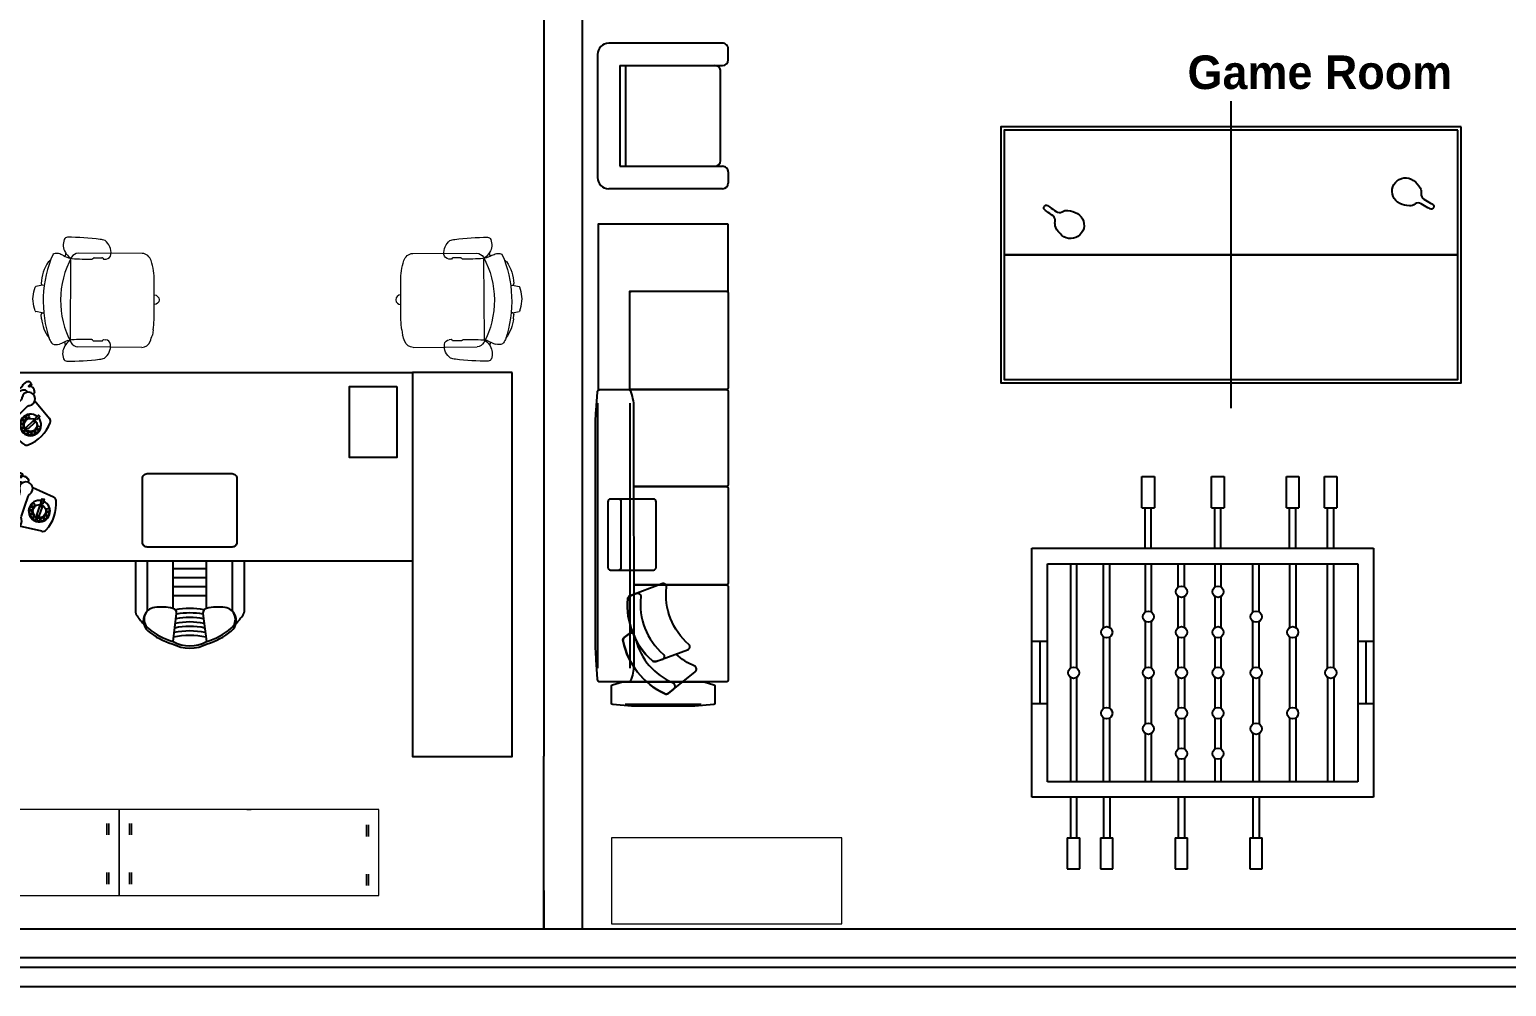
# Model space of a CAD drawing. Header units: inches. Extents: x 482566 to 494966, y -26460 to -22226.
# Drawn here: x 485880.3 to 486226.7, y -26320 to -26095.6 of the extents above; entities that cross this region are included whole.
import ezdxf

# ---------------------------------------------------------------- set-up
doc = ezdxf.new("R2010")
doc.units = ezdxf.units.IN
doc.header["$LTSCALE"] = 15
doc.header["$MEASUREMENT"] = 0
doc.linetypes.add('TRATTEGGIATA2', pattern=[9.525, 6.35, -3.175])
for name, color, linetype in [('_new', 212, 'Continuous'), ('A-DIMENSION', 4, 'Continuous'), ('A-GLASS', 4, 'Continuous'), ('cad-block.com', 250, 'Continuous'), ('furniture', 4, 'Continuous'), ('I-FURN', 4, 'Continuous'), ('I-WALL-IN', 3, 'Continuous'), ('pillow', 250, 'Continuous')]:
    doc.layers.add(name, color=color, linetype=linetype)
doc.layers.add('A-furniture', color=50, linetype='Continuous', lineweight=9)
doc.layers.add('I-ANNO-TEXT', color=7, linetype='Continuous', lineweight=18)
doc.styles.add('MICRO', font='')
doc.styles.get('MICRO').set_extended_font_data('MicrogrammaSSi', bold=True)

# ---------------------------------------------------------------- blocks, each defined once
blk = doc.blocks.new('A$C756F409C')
at = {"layer": 'A-furniture'}
blk.add_lwpolyline([(0, -0.448), (1.2, -0.448), (1.2, 0), (0, 0)], close=True, dxfattribs=at)
blk = doc.blocks.new('A$C1E12587C')
at = {"layer": 'A-furniture'}
for points in [[(-1.352, 0), (-2.704, 0), (-2.704, -0.448), (-1.352, -0.448)], [(0, 0), (-1.352, 0), (-1.352, -0.448), (0, -0.448)]]:
    blk.add_lwpolyline(points, close=True, dxfattribs=at)
at = {"layer": 'A-furniture', "extrusion": (-1, 1.22461e-16, 2.22045e-16)}
for centre in [(0.082, 0.03, 2.6505), (0.0893, 0.03, 1.2985), (0.338, 0.03, 2.6505), (0.3453, 0.03, 1.2985)]:
    blk.add_circle(centre, 0.03, dxfattribs=at)
at = {"layer": 'A-furniture', "extrusion": (1, -1.22461e-16, 2.22045e-16)}
for centre in [(-0.082, 0.03, -2.6395), (-0.0893, 0.03, -1.2875), (-0.338, 0.03, -2.6395), (-0.3453, 0.03, -1.2875)]:
    blk.add_circle(centre, 0.03, dxfattribs=at)
at = {"layer": 'A-furniture', "extrusion": (-1, -3.67382e-16, 2.22045e-16)}
for centre in [(0.0893, 0.03, 1.4165), (0.082, 0.03, 0.0645), (0.3453, 0.03, 1.4165), (0.338, 0.03, 0.0645)]:
    blk.add_circle(centre, 0.03, dxfattribs=at)
at = {"layer": 'A-furniture', "extrusion": (1, 3.67382e-16, 2.22045e-16)}
for centre in [(-0.0893, 0.03, -1.4055), (-0.082, 0.03, -0.0535), (-0.3453, 0.03, -1.4055), (-0.338, 0.03, -0.0535)]:
    blk.add_circle(centre, 0.03, dxfattribs=at)
at = {"layer": 'A-furniture', "extrusion": (1.22461e-16, -1, 0)}
for radius in [0.0105, 0.0085]:
    blk.add_circle((-2.028, 0.469, 0.448), radius, dxfattribs=at)
blk = doc.blocks.new('A$C6A0E07C9')
at = {"layer": 'A-furniture'}
for p, q in [((-0.2138, 0.2718), (0.1182, 0.2876)), ((-0.0121, 0.2424), (-0.025, 0.2422)), ((-0.0115, 0.2426), (-0.0121, 0.2424)), ((-0.0112, 0.2428), (-0.0115, 0.2426)), ((-0.0079, 0.2484), (-0.0112, 0.2428)), ((0.0377, 0.2515), (-0.0033, 0.2499)), ((0.0418, 0.2505), (0.045, 0.2473)), ((0.045, 0.2473), (0.0464, 0.2461)), ((0.0464, 0.2461), (0.0478, 0.2453)), ((0.0478, 0.2453), (0.0485, 0.2451)), ((0.1585, 0.2497), (0.1792, -0.1667)), ((-0.2691, 0.1773), (-0.2664, 0.2046)), ((0.3146, 0.1213), (0.3056, 0.1197)), ((0.3131, 0.1211), (0.3466, 0.116)), ((0.3152, 0.1516), (0.3188, 0.1294)), ((0.3514, 0.1128), (0.36, 0.0876)), ((0.36, 0.0876), (0.3659, 0.0513)), ((-0.2907, 0.0196), (-0.2893, 0.0294)), ((-0.2883, 0.01), (-0.2907, 0.0196)), ((-0.2893, 0.0294), (-0.2841, 0.0379)), ((-0.2824, 0.002), (-0.2883, 0.01)), ((-0.2841, 0.0379), (-0.2762, 0.0438)), ((-0.2739, -0.003), (-0.2824, 0.002)), ((-0.2762, 0.0438), (-0.2666, 0.0462)), ((0.3636, 0.0146), (0.3576, -0.0113)), ((0.3659, 0.0513), (0.3636, 0.0146)), ((-0.2641, -0.0045), (-0.2739, -0.003)), ((0.3108, -0.0224), (0.3218, -0.0234)), ((0.3197, -0.023), (0.3546, -0.0146)), ((0.3546, -0.0146), (0.3564, -0.0132)), ((0.3564, -0.0132), (0.3576, -0.0113)), ((0.2962, -0.1472), (0.2839, -0.1595)), ((-0.1895, -0.2174), (0.1433, -0.1996)), ((0.0087, -0.176), (-0.0042, -0.1772)), ((0.0094, -0.1763), (0.0087, -0.176)), ((0.0097, -0.1764), (0.0094, -0.1763)), ((0.0135, -0.1816), (0.0097, -0.1764)), ((0.0591, -0.1802), (0.0183, -0.1827)), ((0.0631, -0.1788), (0.066, -0.1753)), ((0.066, -0.1753), (0.0673, -0.174)), ((0.0673, -0.174), (0.0686, -0.173)), ((0.0686, -0.173), (0.0692, -0.1728))]:
    blk.add_line(p, q, dxfattribs=at)
for centre, radius, start, end in [((0.0274, 0.2777), 0.0792, 129.49988, 189.11522), ((0.0065, 0.2825), 0.0635, 94.07923, 117.59377), ((0.2241, -0.8917), 1.2574, 92.35943, 100.17565), ((0.1721, 0.3454), 0.0192, 28.12557, 89.24362), ((0.1209, 0.3234), 0.0749, 330.37939, 24.51295), ((0.5941, -0.0351), 0.8932, 162.12026, 164.43231), ((-0.21, 0.2233), 0.0487, 94.52598, 161.01093), ((-0.0222, 0.2712), 0.0292, 192.00474, 264.44095), ((-0.0038, 0.2437), 0.00623, 84.84548, 131.31741), ((0.0374, 0.2414), 0.0101, 64.52807, 88.63913), ((0.0007, 1.5534), 1.3091, 272.08986, 276.67605), ((0.117, 0.2414), 0.0463, 34.09018, 88.4441), ((0.1493, 0.274), 0.0211, 279.8693, 313.34338), ((-0.2488, 0.0248), 0.4712, 334.59734, 30.97321), ((0.1704, 0.2449), 0.0129, 130.13659, 158.01734), ((0.1866, 0.1808), 0.0779, 100.05254, 108.26721), ((0.1077, 0.3263), 0.0879, 309.67257, 333.02228), ((-1.1254, 2.7931), 2.8487, 297.11573, 298.06946), ((-0.9196, -0.0126), 1.143, 14.09314, 15.00562), ((0.2336, 0.2226), 0.0597, 72.52818, 107.70113), ((0.1951, 0.2221), 0.0806, 25.51985, 45.53867), ((-0.3014, 0.0263), 0.6141, 339.61076, 22.04666), ((0.1276, 0.1249), 0.1894, 8.09249, 40.8276), ((0.1816, 0.1421), 0.4521, 175.52891, 182.09908), ((72.2191, 3.6268), 72.5738, 182.765274, 182.924882), ((0.31, 0.1288), 0.0088, 301.08798, 3.16667), ((0.3467, 0.1108), 0.00513, 22.81842, 91.00758), ((0.0809, -0.0616), 0.3414, 182.48103, 200.75528), ((0.1162, -0.0378), 0.2107, 328.69616, 1.80788), ((0.3177, -0.0315), 0.00903, 2.12372, 63.37094), ((-0.1856, -0.1603), 0.0572, 202.88209, 266.11689), ((0.0516, -0.2073), 0.0792, 176.57822, 236.19355), ((0.0015, -0.2058), 0.0292, 101.25248, 173.68869), ((0.0171, -0.1766), 0.00623, 234.37601, 280.84795), ((0.0579, -0.1702), 0.0101, 277.0543, 301.16536), ((0.1515, -1.4793), 1.3091, 89.01739, 93.60357), ((0.138, -0.155), 0.0449, 276.79393, 330.15211), ((0.1724, -0.1915), 0.0211, 52.35005, 85.82413), ((0.197, -0.1553), 0.0211, 212.66016, 229.03524), ((0.1633, -0.2919), 0.1223, 63.05477, 80.63565), ((0.1362, -0.2476), 0.0879, 32.67116, 56.02087), ((-0.9196, -0.0126), 1.143, 350.69637, 351.61264), ((0.1491, -0.2435), 0.0749, 341.18048, 35.31404), ((0.3239, 0.0551), 0.2601, 246.15386, 250.81737), ((0.249, -0.1528), 0.0392, 254.29981, 275.99109), ((0.2537, -0.1401), 0.0518, 269.3553, 293.37881), ((0.0312, -0.2142), 0.0635, 248.09967, 271.6142), ((0.1312, 0.9758), 1.2574, 265.51777, 273.33401), ((0.2022, -0.2604), 0.0192, 276.44982, 337.56787)]:
    blk.add_arc(centre, radius, start, end, dxfattribs=at)
blk = doc.blocks.new('A$C129F564C')
at = {"layer": 'furniture'}
for p, q in [((0.8878, 1.0214), (0.8732, 1.1399)), ((1.0145, 1.1399), (0.9998, 1.0214)), ((0.7138, 0.8), (0.7138, 1.0154)), ((0.7638, 0.8), (0.7638, 1.0108)), ((1.1238, 0.8), (1.1238, 1.0108)), ((1.1738, 0.8), (1.1738, 1.0154)), ((0.8732, 0.9997), (0.8732, 0.8)), ((1.0145, 0.9444), (0.8732, 0.9444)), ((1.0145, 0.9997), (1.0145, 0.8)), ((1.0145, 0.9063), (0.8732, 0.9063)), ((1.0145, 0.8683), (0.8732, 0.8683)), ((1.0145, 0.8303), (0.8732, 0.8303)), ((1.5709, 0.6727), (1.6649, 0.6505)), ((1.711, 0.6397), (1.7134, 0.6391)), ((1.6793, 0.5244), (1.6976, 0.5784)), ((1.7309, 0.5871), (1.7217, 0.5902)), ((1.6094, 0.4871), (1.5213, 0.5268)), ((1.6548, 0.4666), (1.6526, 0.4676)), ((1.7004, 0.4972), (1.6911, 0.5003)), ((1.6472, 0.3032), (1.7218, 0.2417)), ((1.5997, 0.1197), (1.5383, 0.1942)), ((1.7583, 0.2116), (1.7602, 0.2101)), ((1.6789, 0.1223), (1.7192, 0.1626)), ((1.753, 0.1557), (1.7461, 0.1626)), ((1.6314, 0.0812), (1.6298, 0.0831)), ((1.6858, 0.0885), (1.6789, 0.0954))]:
    blk.add_line(p, q, dxfattribs=at)
for points in [[(1.1198, 1.083, 0.106121), (1.0145, 1.1399, 0.249834), (0.8732, 1.1399, 0.106121), (0.7678, 1.083)], [(0.7481, 1.0644, 0.042822), (0.7173, 1.0266)], [(1.1703, 1.0266, 0.042822), (1.1396, 1.0644, 0.249834)]]:
    blk.add_lwpolyline(points, format="xyb", dxfattribs=at)
for points in [[(0, 0), (0, 0.8), (1.8, 0.8), (1.8, 0)], [(1.5827, 0.6082), (1.5925, 0.6049), (1.5794, 0.5664), (1.5697, 0.5697)], [(1.5679, 0.5572), (1.5753, 0.5546), (1.5686, 0.5347), (1.5611, 0.5372)], [(0.0667, 0.0598), (0.0667, 0.3598), (0.2667, 0.3598), (0.2667, 0.0598)], [(1.5935, 0.2009), (1.5991, 0.1953), (1.5841, 0.1804), (1.5785, 0.186)], [(1.6293, 0.2401), (1.6367, 0.2328), (1.6079, 0.2041), (1.6006, 0.2114)]]:
    blk.add_lwpolyline(points, close=True, dxfattribs=at)
for points in [[(1.1244, 0.4285), (0.7644, 0.4285, -0.414214), (0.7444, 0.4485), (0.7444, 0.7195, -0.414214), (0.7644, 0.7395), (1.1244, 0.7395, -0.414214), (1.1444, 0.7195), (1.1444, 0.4485, -0.414214)], [(1.6572, 0.6088), (1.6429, 0.5668), (1.6287, 0.5249, -0.162278), (1.6214, 0.5153, 2), (1.6646, 0.5007, -0.162278), (1.6647, 0.5127), (1.6789, 0.5546), (1.6932, 0.5965, -0.162278), (1.7004, 0.6061, 2), (1.6573, 0.6208, -0.162278)], [(1.6964, 0.2077), (1.6651, 0.1764), (1.6338, 0.1451, -0.162278), (1.623, 0.1397, 2), (1.6553, 0.1075, -0.162278), (1.6606, 0.1182), (1.6919, 0.1495), (1.7233, 0.1808, -0.162278), (1.734, 0.1862, 2), (1.7018, 0.2185, -0.162278)]]:
    blk.add_lwpolyline(points, format="xyb", close=True, dxfattribs=at)
for points in [[(1.7267, 0.5549), (1.7314, 0.5454), (1.7339, 0.5446), (1.736, 0.5445), (1.7419, 0.5454), (1.744, 0.5453), (1.7457, 0.5441), (1.7474, 0.5449), (1.7495, 0.5449), (1.7528, 0.5466), (1.7549, 0.5465), (1.765, 0.5515), (1.768, 0.554), (1.7714, 0.5557), (1.7714, 0.5578), (1.7705, 0.5595), (1.7689, 0.5607), (1.7664, 0.5616), (1.7655, 0.5633), (1.7634, 0.5633), (1.7618, 0.5646), (1.7525, 0.56), (1.7504, 0.56), (1.7474, 0.5596), (1.7441, 0.5579), (1.7466, 0.5529), (1.7466, 0.5508), (1.7474, 0.5491), (1.7474, 0.547), (1.7474, 0.5449), (1.7507, 0.5382), (1.7532, 0.5373), (1.7553, 0.5373), (1.7578, 0.5364), (1.7595, 0.5352), (1.7603, 0.5335), (1.7637, 0.5352), (1.7662, 0.5343), (1.7679, 0.5351), (1.7691, 0.5368), (1.7704, 0.5385), (1.7755, 0.541), (1.7776, 0.541), (1.7809, 0.5426), (1.783, 0.5426), (1.7851, 0.5426), (1.7872, 0.5426), (1.7889, 0.5434), (1.7914, 0.5426), (1.7931, 0.5413), (1.7956, 0.5404), (1.799, 0.5379), (1.8, 0.5384)], [(1.6284, 0.4648), (1.6282, 0.4642), (1.6285, 0.4641), (1.6263, 0.4576), (1.6266, 0.4575), (1.6262, 0.4561), (1.6265, 0.456), (1.6262, 0.4551), (1.6265, 0.4549), (1.6262, 0.454), (1.6281, 0.4533), (1.6279, 0.4526), (1.6295, 0.4521), (1.6291, 0.4508), (1.6307, 0.4502), (1.6305, 0.4496), (1.6321, 0.449), (1.6319, 0.4484), (1.6329, 0.448), (1.6328, 0.4477), (1.6341, 0.4472), (1.6335, 0.4456), (1.6345, 0.4453), (1.6342, 0.4443), (1.6381, 0.443), (1.638, 0.4426), (1.6422, 0.4412), (1.6424, 0.4415), (1.6459, 0.4403), (1.6462, 0.441), (1.6566, 0.4374), (1.6567, 0.4377), (1.6581, 0.4373), (1.6583, 0.4379), (1.6593, 0.4376), (1.6596, 0.4386), (1.6599, 0.4385), (1.6609, 0.4414), (1.6606, 0.4415), (1.661, 0.4428), (1.6597, 0.4433), (1.6599, 0.4439), (1.659, 0.4443), (1.6591, 0.4446), (1.6581, 0.4449), (1.6575, 0.4433), (1.6569, 0.4435), (1.6563, 0.4419), (1.6557, 0.4421), (1.6553, 0.4411), (1.655, 0.4412), (1.6546, 0.4399), (1.6539, 0.4401), (1.6536, 0.4392), (1.6533, 0.4393), (1.6529, 0.4383), (1.6526, 0.4384), (1.6512, 0.4342), (1.6515, 0.434), (1.6511, 0.4331), (1.6518, 0.4328), (1.6515, 0.4319), (1.6534, 0.4312), (1.6532, 0.4305), (1.6555, 0.4298), (1.6553, 0.4291), (1.6585, 0.428), (1.6584, 0.4277), (1.6597, 0.4272), (1.6595, 0.4266), (1.6657, 0.4245), (1.666, 0.4251), (1.6673, 0.4247), (1.6676, 0.4256), (1.6689, 0.4252), (1.6692, 0.4262), (1.6705, 0.4257), (1.6712, 0.4277), (1.6722, 0.4274), (1.6725, 0.4284), (1.6742, 0.4278), (1.6747, 0.4294), (1.6754, 0.4292), (1.6758, 0.4305), (1.6765, 0.4303), (1.6768, 0.4313), (1.6775, 0.4311), (1.6782, 0.4333), (1.6786, 0.4332), (1.679, 0.4345), (1.6784, 0.4348), (1.679, 0.4367), (1.6793, 0.4366), (1.6798, 0.4379), (1.6804, 0.4377), (1.6818, 0.4416), (1.6824, 0.4414), (1.6839, 0.4457), (1.6835, 0.4458), (1.6842, 0.4477), (1.6839, 0.4478), (1.6851, 0.4514), (1.6848, 0.4516), (1.6852, 0.4529), (1.6849, 0.453), (1.6859, 0.4559), (1.6856, 0.456), (1.6859, 0.457), (1.6856, 0.4571), (1.6859, 0.4581), (1.6856, 0.4582), (1.6873, 0.4631), (1.6876, 0.463), (1.688, 0.4643), (1.6884, 0.4642), (1.689, 0.4662), (1.6893, 0.4661), (1.69, 0.468), (1.6907, 0.4678), (1.6911, 0.4691), (1.6914, 0.469), (1.6919, 0.4703), (1.6935, 0.4698), (1.6942, 0.4717), (1.6961, 0.4711), (1.6964, 0.4717), (1.6974, 0.4714), (1.6975, 0.4717), (1.6984, 0.4714), (1.6987, 0.472), (1.7, 0.4716), (1.7001, 0.4719), (1.7014, 0.4715), (1.702, 0.4731), (1.7026, 0.4729), (1.7029, 0.4739), (1.7039, 0.4735), (1.7043, 0.4745), (1.7046, 0.4744), (1.7051, 0.476), (1.7055, 0.4759), (1.7061, 0.4779), (1.7065, 0.4778), (1.7068, 0.4787), (1.7071, 0.4786), (1.7079, 0.4809), (1.7082, 0.4808), (1.7086, 0.4818), (1.7089, 0.4817), (1.7097, 0.484), (1.71, 0.4839), (1.7104, 0.4852), (1.7111, 0.485), (1.7151, 0.4967), (1.7154, 0.4966), (1.7157, 0.4976), (1.7161, 0.4975), (1.7167, 0.4995), (1.7171, 0.4993), (1.7175, 0.5007), (1.7178, 0.5005), (1.7186, 0.5028), (1.718, 0.5031), (1.7183, 0.504), (1.718, 0.5041), (1.7184, 0.5055), (1.7181, 0.5056), (1.7188, 0.5075), (1.7184, 0.5076), (1.721, 0.5152), (1.72, 0.5155), (1.7203, 0.5165), (1.72, 0.5166), (1.7203, 0.5176), (1.7184, 0.5182), (1.7186, 0.5189), (1.7157, 0.5199), (1.7158, 0.5202), (1.7145, 0.5207)], [(1.735, 0.1287), (1.735, 0.1181), (1.7368, 0.1162), (1.7387, 0.1153), (1.7443, 0.1134), (1.7462, 0.1124), (1.7472, 0.1106), (1.749, 0.1106), (1.7509, 0.1096), (1.7547, 0.1096), (1.7566, 0.1087), (1.7678, 0.1087), (1.7716, 0.1096), (1.7753, 0.1096), (1.7763, 0.1115), (1.7763, 0.1134), (1.7753, 0.1153), (1.7735, 0.1171), (1.7735, 0.119), (1.7716, 0.12), (1.7706, 0.1218), (1.7603, 0.1218), (1.7584, 0.1228), (1.7556, 0.1237), (1.7519, 0.1237), (1.7519, 0.1181), (1.7509, 0.1162), (1.7509, 0.1143), (1.75, 0.1124), (1.749, 0.1106), (1.749, 0.1031), (1.7509, 0.1012), (1.7528, 0.1002), (1.7547, 0.0984), (1.7556, 0.0965), (1.7556, 0.0946), (1.7594, 0.0946), (1.7613, 0.0927), (1.7631, 0.0927), (1.765, 0.0937), (1.7669, 0.0946), (1.7725, 0.0946), (1.7744, 0.0937), (1.7782, 0.0937), (1.78, 0.0927), (1.7819, 0.0918), (1.7838, 0.0909), (1.7857, 0.0909), (1.7875, 0.089), (1.7885, 0.0871), (1.7904, 0.0852), (1.7922, 0.0815), (1.7941, 0.0815), (1.796, 0.0805), (1.8, 0.0805)], [(1.6069, 0.0913), (1.6065, 0.0909), (1.6067, 0.0906), (1.6018, 0.0857), (1.6021, 0.0855), (1.6011, 0.0845), (1.6013, 0.0843), (1.6006, 0.0835), (1.6009, 0.0833), (1.6001, 0.0826), (1.6016, 0.0811), (1.6011, 0.0806), (1.6023, 0.0794), (1.6013, 0.0784), (1.6026, 0.0772), (1.6021, 0.0767), (1.6033, 0.0755), (1.6028, 0.075), (1.6035, 0.0743), (1.6033, 0.074), (1.6043, 0.073), (1.6031, 0.0718), (1.6038, 0.0711), (1.6031, 0.0704), (1.606, 0.0674), (1.6057, 0.0672), (1.6089, 0.064), (1.6092, 0.0643), (1.6118, 0.0616), (1.6123, 0.0621), (1.6201, 0.0542), (1.6204, 0.0545), (1.6214, 0.0535), (1.6219, 0.054), (1.6226, 0.0533), (1.6233, 0.054), (1.6236, 0.0538), (1.6258, 0.056), (1.6255, 0.0562), (1.6265, 0.0572), (1.6255, 0.0582), (1.626, 0.0586), (1.6253, 0.0594), (1.6255, 0.0596), (1.6248, 0.0604), (1.6236, 0.0591), (1.6231, 0.0596), (1.6219, 0.0584), (1.6214, 0.0589), (1.6206, 0.0582), (1.6204, 0.0584), (1.6194, 0.0574), (1.6189, 0.0579), (1.6182, 0.0572), (1.6179, 0.0574), (1.6172, 0.0567), (1.617, 0.0569), (1.6138, 0.0538), (1.614, 0.0535), (1.6133, 0.0528), (1.6138, 0.0523), (1.6131, 0.0516), (1.6145, 0.0501), (1.614, 0.0496), (1.6157, 0.0479), (1.6153, 0.0474), (1.6177, 0.045), (1.6175, 0.0447), (1.6184, 0.0437), (1.6179, 0.0432), (1.6226, 0.0386), (1.6231, 0.0391), (1.624, 0.0381), (1.6248, 0.0389), (1.6258, 0.0379), (1.6265, 0.0386), (1.6275, 0.0376), (1.6289, 0.0391), (1.6297, 0.0384), (1.6304, 0.0391), (1.6316, 0.0379), (1.6328, 0.0391), (1.6333, 0.0386), (1.6343, 0.0396), (1.6348, 0.0391), (1.6355, 0.0398), (1.636, 0.0393), (1.6377, 0.0411), (1.638, 0.0408), (1.6389, 0.0418), (1.6385, 0.0423), (1.6399, 0.0437), (1.6402, 0.0435), (1.6411, 0.0445), (1.6416, 0.044), (1.6446, 0.0469), (1.6451, 0.0464), (1.6482, 0.0496), (1.648, 0.0499), (1.6495, 0.0513), (1.6492, 0.0516), (1.6519, 0.0543), (1.6517, 0.0545), (1.6526, 0.0555), (1.6524, 0.0557), (1.6546, 0.0579), (1.6543, 0.0582), (1.6551, 0.0589), (1.6548, 0.0591), (1.6556, 0.0599), (1.6553, 0.0601), (1.659, 0.0638), (1.6592, 0.0635), (1.6602, 0.0645), (1.6605, 0.0643), (1.6619, 0.0657), (1.6622, 0.0655), (1.6636, 0.067), (1.6641, 0.0665), (1.6651, 0.0674), (1.6653, 0.0672), (1.6663, 0.0682), (1.6675, 0.067), (1.669, 0.0684), (1.6705, 0.067), (1.671, 0.0674), (1.6717, 0.0667), (1.6719, 0.067), (1.6727, 0.0662), (1.6732, 0.0667), (1.6741, 0.0657), (1.6744, 0.066), (1.6754, 0.065), (1.6766, 0.0662), (1.6771, 0.0657), (1.6778, 0.0665), (1.6785, 0.0657), (1.6793, 0.0665), (1.6795, 0.0662), (1.6807, 0.0675), (1.681, 0.0672), (1.6824, 0.0687), (1.6827, 0.0684), (1.6834, 0.0692), (1.6837, 0.0689), (1.6854, 0.0706), (1.6856, 0.0704), (1.6863, 0.0711), (1.6866, 0.0709), (1.6883, 0.0726), (1.6885, 0.0723), (1.6895, 0.0733), (1.69, 0.0728), (1.6988, 0.0816), (1.6991, 0.0814), (1.6998, 0.0821), (1.7, 0.0819), (1.7015, 0.0833), (1.7017, 0.0831), (1.7027, 0.0841), (1.703, 0.0838), (1.7047, 0.0855), (1.7042, 0.086), (1.7049, 0.0868), (1.7047, 0.087), (1.7056, 0.088), (1.7054, 0.0882), (1.7069, 0.0897), (1.7066, 0.0899), (1.7122, 0.0956), (1.7115, 0.0963), (1.7122, 0.097), (1.712, 0.0973), (1.7127, 0.098), (1.7113, 0.0995), (1.7118, 0.0999), (1.7096, 0.1021), (1.7098, 0.1024), (1.7088, 0.1033)]]:
    blk.add_lwpolyline(points, dxfattribs=at)
for centre, radius in [((1.5687, 0.6216), 0.00669), ((1.5848, 0.6236), 0.00669), ((1.5449, 0.5829), 0.00669), ((1.5465, 0.599), 0.00669), ((1.555, 0.6129), 0.00669), ((1.5811, 0.5873), 0.0275), ((1.6002, 0.6184), 0.00669), ((1.6071, 0.5617), 0.00669), ((1.6118, 0.607), 0.00669), ((1.6156, 0.5756), 0.00669), ((1.6173, 0.5917), 0.00669), ((1.5928, 0.2479), 0.00669), ((1.6066, 0.2565), 0.00669), ((1.6227, 0.2584), 0.00669), ((1.638, 0.253), 0.00669), ((1.5842, 0.2341), 0.00669), ((1.6186, 0.2221), 0.0275), ((1.6307, 0.1877), 0.00669), ((1.6444, 0.1963), 0.00669), ((1.6495, 0.2415), 0.00669), ((1.6531, 0.21), 0.00669), ((1.6549, 0.2262), 0.00669)]:
    blk.add_circle(centre, radius, dxfattribs=at)
for centre, radius, start, end in [((0.9531, 0.8661), 0.2953, 106.47361, 128.85679), ((0.9438, 1.0074), 0.1602, 62.31703, 117.68297), ((0.9438, 1.0074), 0.1502, 61.94545, 118.05455), ((0.9345, 0.8661), 0.2953, 51.14321, 73.52639), ((0.8036, 1.0516), 0.057, 128.85679, 224.85125), ((0.8003, 1.045), 0.05, 130.50556, 262.92593), ((0.9438, 1.4287), 0.3145, 257.43996, 282.56004), ((0.9438, 1.4096), 0.3145, 257.89111, 282.10889), ((0.9438, 1.3905), 0.3145, 258.34104, 281.65896), ((1.0873, 1.045), 0.05, 277.07407, 49.49444), ((1.084, 1.0516), 0.057, 315.14875, 51.14321), ((0.7338, 1.0154), 0.02, 145.75596, 180), ((0.8679, 1.019), 0.02, 283.14735, 7.0328), ((0.9438, 1.3715), 0.3145, 258.78977, 281.21023), ((0.9438, 1.3142), 0.3145, 258.82023, 281.17977), ((0.9438, 1.3524), 0.3145, 259.23735, 280.76265), ((0.9438, 1.3333), 0.3145, 259.68381, 280.31619), ((1.0197, 1.019), 0.02, 172.9672, 256.85265), ((1.1538, 1.0154), 0.02, 0, 34.24404), ((0.8217, 1.2171), 0.2235, 262.92593, 283.14735), ((1.066, 1.2171), 0.2235, 256.85265, 277.07407), ((1.671, 0.5573), 0.1615, 137.16899, 185.299), ((1.5811, 0.5873), 0.0455, 257.63692, 247.66343), ((1.5665, 0.6542), 0.019, 76.74964, 137.16899), ((1.7091, 0.6206), 0.019, 11.66718, 76.74964), ((1.5695, 0.5918), 0.1615, 310.80081, 11.66718), ((1.7156, 0.5722), 0.019, 71.234, 161.234), ((1.5291, 0.5441), 0.019, 185.299, 245.71835), ((1.6973, 0.5183), 0.019, 161.234, 251.234), ((1.6626, 0.4839), 0.019, 245.71835, 310.80081), ((1.6861, 0.1554), 0.1615, 110.93499, 159.06501), ((1.6186, 0.2221), 0.0455, 231.40292, 221.42944), ((1.6351, 0.2885), 0.019, 50.51564, 110.93499), ((1.553, 0.2063), 0.019, 159.06501, 219.48436), ((1.6102, 0.2312), 0.1615, 284.56682, 345.43318), ((1.7481, 0.1954), 0.019, 345.43318, 50.51564), ((1.7326, 0.1491), 0.019, 45, 135), ((1.6461, 0.0933), 0.019, 219.48436, 284.56682), ((1.6923, 0.1088), 0.019, 135, 225)]:
    blk.add_arc(centre, radius, start, end, dxfattribs=at)
blk = doc.blocks.new('CH_13')
for p, q in [((275, 0), (-275, 0)), ((-325, -558.9), (-325, -50)), ((325, -558.9), (325, -50)), ((-225, -100), (-225, -558.9)), ((225, -100), (-225, -100)), ((225, -125), (-225, -125)), ((225, -100), (225, -558.9)), ((-250, -583.9), (-300, -583.9)), ((-200, -550), (200, -550)), ((250, -583.9), (300, -583.9))]:
    blk.add_line(p, q)
for centre, radius, start, end in [((-275, -50), 50, 90, 180), ((275, -50), 50, 0, 90), ((-200, -525), 25, 180, 270), ((200, -525), 25, 270, 0), ((-300, -558.9), 25, 180, 270), ((-250, -558.9), 25, 270, 0), ((250, -558.9), 25, 180, 270), ((300, -558.9), 25, 270, 0)]:
    blk.add_arc(centre, radius, start, end)
blk = doc.blocks.new('pillow 3')
at = {"color": 0, "elevation": 0}
for points in [[(306, -274, 0.236738), (-12, -547, -0.479426), (-59, -550), (-89, -512, -0.307946), (-91, -484, -0.233014), (293, -181, -0.307945), (320, -190), (349, -228, -0.264583), (353, -253, -0.264583)], [(365, -248), (320, -190, 0.307945), (293, -181, 0.233014), (-91, -484, 0.307946), (-89, -512), (69, -709, 0.537171), (111, -706, -0.087514), (198, -570, -0.087514)]]:
    blk.add_lwpolyline(points, format="xyb", dxfattribs=at)
for points in [[(602, -216, -0.307945), (625, -232), (642, -278, -0.536806), (618, -312, 0.252086), (198, -475, -0.536805), (157, -466), (145, -421, -0.307946), (151, -393, -0.235257)], [(625, -232, 0.307945), (602, -216, 0.235257), (151, -393, 0.307946), (145, -421), (229, -654, 0.537171), (269, -663, -0.252826), (689, -500, 0.537172), (713, -466)]]:
    blk.add_lwpolyline(points, format="xyb", close=True, dxfattribs=at)
blk = doc.blocks.new('pillow 2')
at = {"color": 0}
for points in [[(248, -173, 0.414214), (268, -152), (268, -95, 0.414214), (248, -75), (-231, -75, 0.414214), (-252, -95), (-252, -152, 0.414214), (-231, -173)], [(248, -428, 0.414214), (268, -408), (268, -95, 0.414214), (248, -75), (-231, -75, 0.414214), (-252, -95), (-252, -408, 0.414214), (-231, -428)]]:
    blk.add_lwpolyline(points, format="xyb", close=True, dxfattribs=at)
blk = doc.blocks.new('sofa 2_top_dwgmodels.com')
at = {"color": 0}
for p, q in [((1310, 6), (3250, 5)), ((3515, -754), (3515, -196)), ((1310, -230), (3250, -230)), ((2020, -230), (3250, -230))]:
    blk.add_line(p, q, dxfattribs=at)
blk.add_lwpolyline([(0, -950), (0, 0), (1210, 0), (1210, -230), (490, -230), (490, -950)], close=True, dxfattribs=at)
for points in [[(1361, 17), (1229, 7, 0.392813), (1210, -13), (1210, -127), (1210, -187), (1210, -224, 0.306407), (1215, -232, 0.103056), (1339, -258), (3227, -259, 0.103944), (3345, -234, 0.297462), (3350, -227), (3350, -13, 0.395549), (3331, 7), (3258, 11), (3191, 16), (3168, 17, 0.016229), (3089, 20), (1444, 20, 0.017209), (1361, 17)], [(502, -950), (1198, -950, 0.414214), (1210, -938), (1210, -242, 0.414214), (1198, -230), (502, -230, 0.414214), (490, -242), (490, -938, 0.414214)]]:
    blk.add_lwpolyline(points, format="xyb", close=True, dxfattribs=at)
for points in [[(3506, -96), (3380, -96, 0.334862), (3371, -104), (3350, -176), (3350, -774), (3371, -846, 0.334862), (3380, -854), (3506, -854, 0.394556), (3516, -845), (3529, -707), (3529, -244), (3516, -106, 0.387425), (3506, -96, 537.882531)], [(1215, -232, 0.250914), (1210, -242), (1210, -938, 0.414214), (1222, -950), (1908, -950, 0.414214), (1920, -938), (1920, -258)], [(1920, -258), (1920, -938, 0.414214), (1932, -950), (2628, -950, 0.414214), (2640, -938), (2640, -259)], [(2640, -259), (2640, -938, 0.414214), (2652, -950), (3338, -950, 0.414214), (3350, -938), (3350, -242, 0.198091), (3347, -234, 0.198091)]]:
    blk.add_lwpolyline(points, format="xyb", dxfattribs=at)
at = {"layer": 'pillow', "color": 0, "xscale": -1}
for name, p in [('pillow 2', (2280, 5)), ('pillow 3', (3345, 0))]:
    blk.add_blockref(name, p, dxfattribs=at)
blk = doc.blocks.new('foosball table')
for p, q in [((0, 1097.4), (800, 1097.4)), ((0, 0), (0, 1097.4)), ((300, 1047.4), (300, 1097.4)), ((500, 1047.4), (500, 1097.4)), ((800, 1097.4), (800, 0)), ((50, 1047.4), (750, 1047.4)), ((50, 50), (50, 1047.4)), ((500, 1072.4), (300, 1072.4)), ((750, 1047.4), (750, 50)), ((-130, 983.9), (-230, 983.9)), ((-230, 983.9), (-230, 943.9)), ((-130, 983.9), (-130, 943.9)), ((0, 973.9), (-130, 973.9)), ((0, 953.9), (-130, 953.9)), ((385.2, 973.9), (50, 973.9)), ((384.7, 953.9), (50, 953.9)), ((750, 973.9), (414.8, 973.9)), ((750, 953.9), (415.3, 953.9)), ((-230, 943.9), (-130, 943.9)), ((-130, 877.4), (-230, 877.4)), ((-230, 877.4), (-230, 837.4)), ((-130, 877.4), (-130, 837.4)), ((0, 867.4), (-130, 867.4)), ((50, 867.4), (255.2, 867.4)), ((284.8, 867.4), (515.2, 867.4)), ((544.8, 867.4), (750, 867.4)), ((-230, 837.4), (-130, 837.4)), ((0, 847.4), (-130, 847.4)), ((50, 847.4), (254.7, 847.4)), ((285.3, 847.4), (514.7, 847.4)), ((545.3, 847.4), (750, 847.4)), ((205.2, 733.9), (50, 733.9)), ((204.7, 713.9), (50, 713.9)), ((385.2, 733.9), (234.8, 733.9)), ((384.7, 713.9), (235.3, 713.9)), ((565.2, 733.9), (414.8, 733.9)), ((564.7, 713.9), (415.3, 713.9)), ((750, 733.9), (594.8, 733.9)), ((750, 713.9), (595.3, 713.9)), ((800, 733.9), (930, 733.9)), ((800, 713.9), (930, 713.9)), ((930, 743.9), (930, 703.9)), ((930, 743.9), (1030, 743.9)), ((1030, 743.9), (1030, 703.9)), ((1030, 703.9), (930, 703.9)), ((-130, 637.4), (-230, 637.4)), ((-230, 637.4), (-230, 597.4)), ((-130, 637.4), (-130, 597.4)), ((0, 627.4), (-130, 627.4)), ((125.2, 627.4), (50, 627.4)), ((125.2, 627.4), (50, 627.4)), ((255.2, 627.4), (154.8, 627.4)), ((385.2, 627.4), (284.8, 627.4)), ((414.8, 627.4), (515.2, 627.4)), ((544.8, 627.4), (645.2, 627.4)), ((674.8, 627.4), (750, 627.4)), ((-230, 597.4), (-130, 597.4)), ((0, 607.4), (-130, 607.4)), ((124.7, 607.4), (50, 607.4)), ((124.7, 607.4), (50, 607.4)), ((254.7, 607.4), (155.3, 607.4)), ((384.7, 607.4), (285.3, 607.4)), ((415.3, 607.4), (514.7, 607.4)), ((545.3, 607.4), (644.7, 607.4)), ((675.3, 607.4), (750, 607.4)), ((125.2, 510), (50, 510)), ((124.7, 490), (50, 490)), ((255.2, 510), (154.8, 510)), ((254.7, 490), (155.3, 490)), ((385.2, 510), (284.8, 510)), ((384.7, 490), (285.3, 490)), ((515.2, 510), (414.8, 510)), ((514.7, 490), (415.3, 490)), ((645.2, 510), (544.8, 510)), ((644.7, 490), (545.3, 490)), ((750, 510), (674.8, 510)), ((750, 490), (675.3, 490)), ((800, 510), (930, 510)), ((800, 490), (930, 490)), ((930, 520), (930, 480)), ((930, 520), (1030, 520)), ((1030, 480), (930, 480)), ((1030, 520), (1030, 480)), ((-130, 397.4), (-230, 397.4)), ((-230, 397.4), (-230, 357.4)), ((-130, 397.4), (-130, 357.4)), ((0, 387.4), (-130, 387.4)), ((205.2, 387.4), (50, 387.4)), ((385.2, 387.4), (234.8, 387.4)), ((414.8, 387.4), (565.2, 387.4)), ((594.8, 387.4), (750, 387.4)), ((-230, 357.4), (-130, 357.4)), ((0, 367.4), (-130, 367.4)), ((204.7, 367.4), (50, 367.4)), ((384.7, 367.4), (235.3, 367.4)), ((415.3, 367.4), (564.7, 367.4)), ((595.3, 367.4), (750, 367.4)), ((255.2, 270), (50, 270)), ((254.7, 250), (50, 250)), ((515.2, 270), (284.8, 270)), ((514.7, 250), (285.3, 250)), ((750, 270), (544.8, 270)), ((750, 250), (545.3, 250)), ((800, 270), (930, 270)), ((800, 250), (930, 250)), ((930, 280), (930, 240)), ((930, 280), (1030, 280)), ((1030, 240), (930, 240)), ((1030, 280), (1030, 240)), ((385.2, 147.4), (50, 147.4)), ((414.8, 147.4), (750, 147.4)), ((800, 147.4), (930, 147.4)), ((930, 157.4), (930, 117.4)), ((930, 157.4), (1030, 157.4)), ((1030, 157.4), (1030, 117.4)), ((384.7, 127.4), (50, 127.4)), ((415.3, 127.4), (750, 127.4)), ((800, 127.4), (930, 127.4)), ((1030, 117.4), (930, 117.4)), ((750, 50), (50, 50)), ((300, 0), (300, 50)), ((500, 0), (500, 50)), ((800, 0), (0, 0)), ((500, 25), (300, 25))]:
    blk.add_line(p, q)
for centre in [(400, 963.5), (270, 857), (530, 857), (220, 723.5), (400, 723.5), (580, 723.5), (140, 617), (270, 617), (400, 617), (530, 617), (660, 617), (140, 499.6), (270, 499.6), (400, 499.6), (530, 499.6), (660, 499.6), (220, 377), (400, 377), (580, 377), (270, 259.6), (530, 259.6), (400, 137)]:
    blk.add_circle(centre, 18.1)

msp = doc.modelspace()

# ---------------------------------------------------------------- linework, layer by layer
at = {"layer": '_new', "elevation": 6.93}
msp.add_lwpolyline([(486000.9, -26297.47), (486000.9, -26306.47)], dxfattribs=at)
at = {"layer": 'A-DIMENSION'}
msp.add_line((485733.15, -26319.97, 6.93), (486246.15, -26319.97, 6.93), dxfattribs=at)
at = {"layer": 'A-GLASS'}
for p, q in [((485733.15, -26306.47, 6.93), (486246.15, -26306.47, 6.93)), ((485733.15, -26313.22, 6.93), (486246.15, -26313.22, 6.93)), ((485733.15, -26315.47, 6.93), (486246.15, -26315.47, 6.93))]:
    msp.add_line(p, q, dxfattribs=at)
at = {"layer": 'cad-block.com', "color": 7, "true_color": 0xffffff}
for points in [[(486162.06, -26184.43), (486162.06, -26112.42)], [(486108.88, -26148.36), (486215.25, -26148.36)], [(486108.88, -26148.48), (486215.25, -26148.48)]]:
    msp.add_lwpolyline(points, dxfattribs=at)
for points in [[(486216.03, -26118.42), (486108.1, -26118.42), (486108.1, -26178.43), (486216.03, -26178.43)], [(486215.25, -26119.2), (486108.88, -26119.2), (486108.88, -26177.64), (486215.25, -26177.64)]]:
    msp.add_lwpolyline(points, close=True, dxfattribs=at)
for points in [[(486200.27, -26131.96, -0.386408), (486204.31, -26130.71), (486204.82, -26131.01, -0.11855), (486206.39, -26132.74, -0.157666), (486206.66, -26134.13, 0.297479), (486207.27, -26135.37, -0.00736), (486208.87, -26136.35, 0.016405), (486209.38, -26136.68, -0.45052), (486209.5, -26137.43, -0.45052), (486208.79, -26137.68, 0.016405), (486208.25, -26137.4, -0.00736), (486206.62, -26136.46, 0.297479), (486205.24, -26136.53, -0.157666), (486203.89, -26136.96, -0.11855), (486201.63, -26136.41), (486201.12, -26136.1, -0.386408)], [(486127.02, -26143.33, -0.386408), (486122.88, -26144.22), (486122.4, -26143.88, -0.11855), (486120.98, -26142.03, -0.157666), (486120.83, -26140.62, 0.297479), (486120.33, -26139.33, -0.00736), (486118.82, -26138.22, 0.016405), (486118.34, -26137.84, -0.45052), (486118.29, -26137.09, -0.45052), (486119.02, -26136.9, 0.016405), (486119.53, -26137.23, -0.00736), (486121.07, -26138.3, 0.297479), (486122.45, -26138.35, -0.157666), (486123.83, -26138.04, -0.11855), (486126.04, -26138.78), (486126.52, -26139.13, -0.386408)]]:
    msp.add_lwpolyline(points, format="xyb", close=True, dxfattribs=at)
at = {"layer": 'I-FURN', "elevation": -33.75}
msp.add_lwpolyline([(485993.51, -26176.04), (485970.11, -26176.04), (485970.11, -26266.04), (485993.51, -26266.04)], close=True, dxfattribs=at)
at = {"layer": 'I-WALL-IN'}
for p, q in [((486000.9, -26306.47, 6.93), (486000.9, -26265.97, 6.93)), ((486009.9, -26265.97, 6.93), (486009.9, -26306.47, 6.93))]:
    msp.add_line(p, q, dxfattribs=at)
at = {"layer": 'I-WALL-IN', "elevation": 6.93}
for points in [[(486000.9, -26056.72), (486000.9, -26265.97)], [(486009.9, -26056.72), (486009.9, -26265.97)]]:
    msp.add_lwpolyline(points, dxfattribs=at)

# ---------------------------------------------------------------- block references
at = {"color": 18, "true_color": 0x000000, "xscale": 0.07297324636710473, "yscale": 0.07297324636710473, "zscale": 0.07297324636710473, "rotation": 90}
msp.add_blockref('foosball table', (486195.47, -26275.61), dxfattribs=at)
at = {"xscale": 45, "yscale": 45, "zscale": 45, "rotation": 2.246825412030073e-07}
msp.add_blockref('A$C756F409C', (486016.8, -26285.14, -67.5), dxfattribs=at)
at = {"layer": 'A-furniture'}
for p, xscale, yscale, zscale, rotation in [((485897.68, -26157.4, -36.9), 44.99999999998288, 44.99999999998288, 44.99999999998288, 176.8565271614803), ((485979.24, -26157.4, -36.9), -44.99999999998288, 45, 45, 183.1434728385197)]:
    msp.add_blockref('A$C6A0E07C9', p, dxfattribs=dict(at, xscale=xscale, yscale=yscale, zscale=zscale, rotation=rotation))
at = {"layer": 'furniture', "extrusion": (0, 0, -1), "xscale": -0.05247266525166202, "yscale": 0.05247266525166202, "zscale": -0.05247266525166202, "rotation": 270}
msp.add_blockref('CH_13', (-486013.5, -26115.89), dxfattribs=at)
at = {"layer": 'furniture', "lineweight": 9, "xscale": -0.03202296340563895, "yscale": 0.03202296340563895, "zscale": 0.03202296340563895, "rotation": 90}
msp.add_blockref('sofa 2_top_dwgmodels.com', (486013.7, -26141.29), dxfattribs=at)
at = {"layer": 'furniture', "xscale": 55.33161534353492, "yscale": 55.33161534353492, "zscale": 55.33161534353492, "rotation": 180}
msp.add_blockref('A$C129F564C', (485970.11, -26176.04, -33.75), dxfattribs=at)
at = {"layer": 'I-FURN', "linetype": 'TRATTEGGIATA2', "xscale": 45, "yscale": 45, "zscale": 45, "rotation": 180}
msp.add_blockref('A$C1E12587C', (485840.52, -26298.65, 74.43), dxfattribs=at)

# ---------------------------------------------------------------- texts
at = {"layer": 'I-ANNO-TEXT', "insert": (486151.88, -26101.71, 6.93), "char_height": 7.875, "attachment_point": 1, "style": 'MICRO'}
msp.add_mtext_dynamic_manual_height_columns('{\\fBahnschrift Light|b1|i0|c0|p34;Game Room  }', width=90.2979, gutter_width=1.5, heights=[0], dxfattribs=at)

doc.saveas('drawing.dxf')
